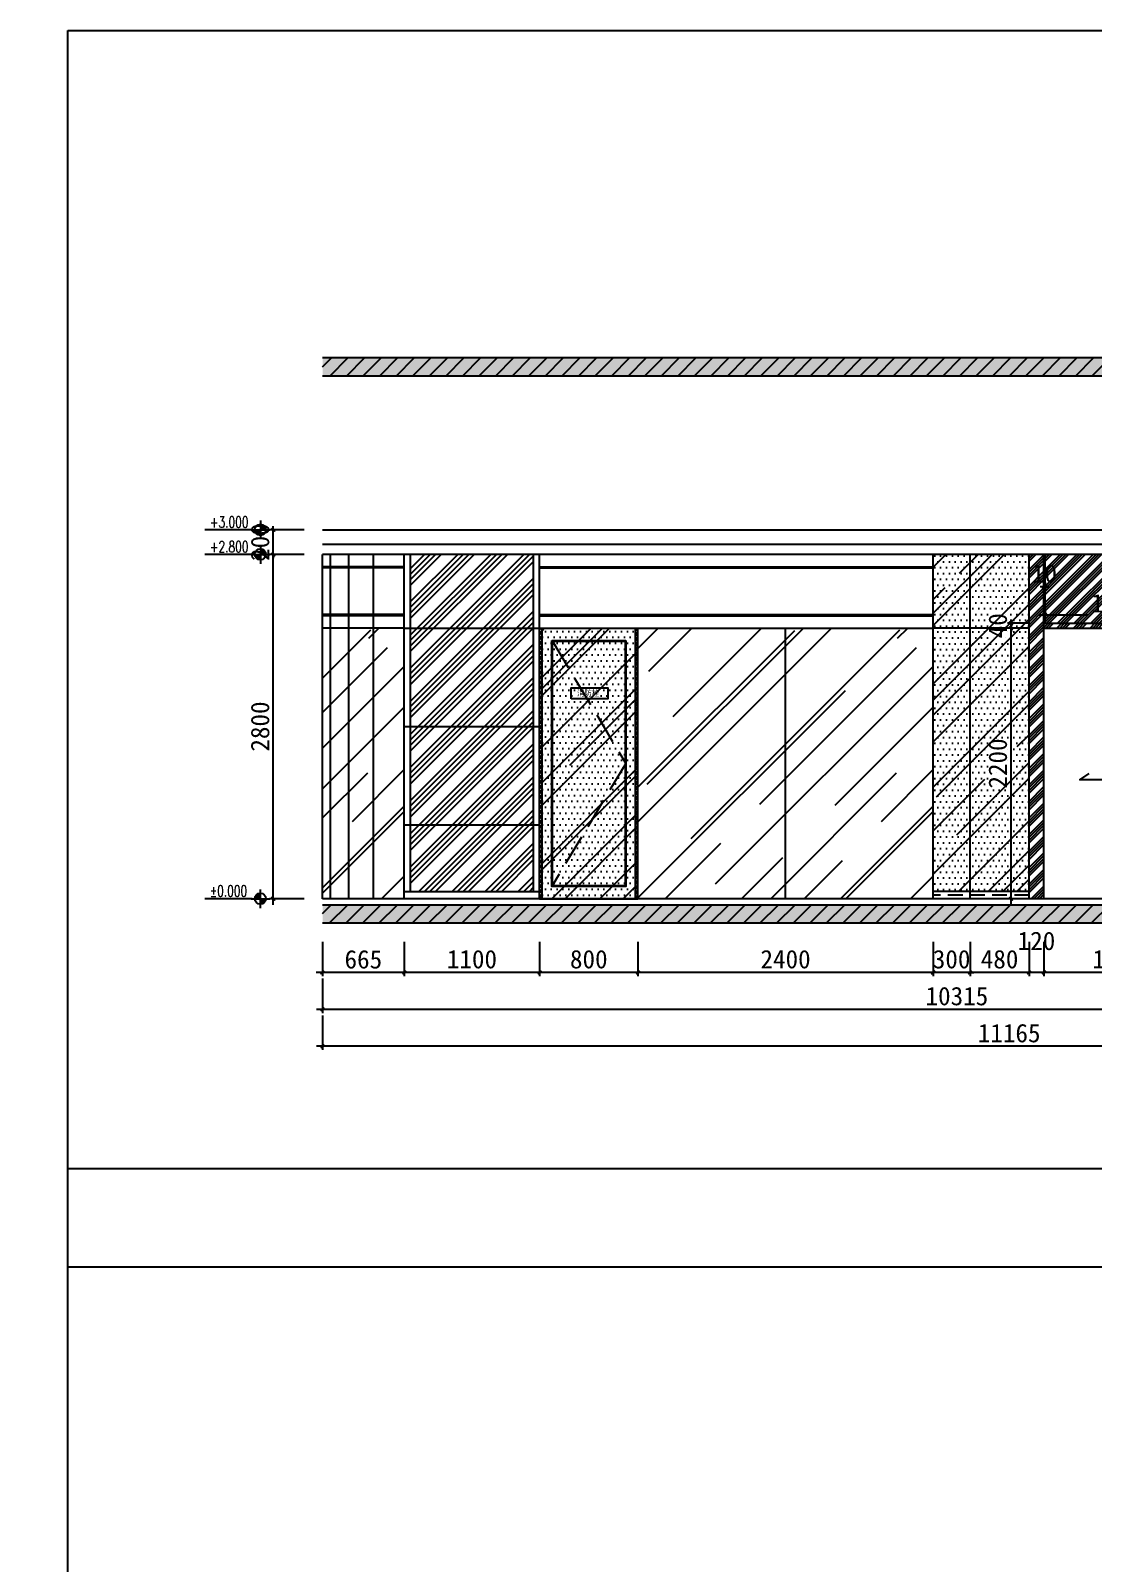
# Model space of a CAD drawing. Header units: millimetres. Extents: x 110215 to 630040, y -488650 to 141897.
# Drawn here: x 171004 to 179644, y 2886 to 15350 of the extents above; entities that cross this region are included whole.
import ezdxf
from ezdxf.enums import TextEntityAlignment as Align
from ezdxf.xclip import XClip

# ---------------------------------------------------------------- set-up
doc = ezdxf.new("R2010")
doc.units = ezdxf.units.MM
doc.header["$LTSCALE"] = 1000
doc.header["$XCLIPFRAME"] = 0
doc.linetypes.add('_DASH', pattern=[0.6, 0.4, -0.2])
doc.linetypes.add('DASH', pattern=[0.35, 0.25, -0.1])
doc.layers.get('Defpoints').update_dxf_attribs({"color": 2})
for name, color, linetype in [('0-118标注', 2, 'Continuous'), ('0-140a立面通高转折线', 2, 'Continuous'), ('0-140b立面看线', 3, 'Continuous'), ('0-140c立面材料填充', 250, 'Continuous'), ('0-140d立面材料分隔', 146, 'Continuous'), ('0-140立面图剖切线', 4, 'Continuous'), ('1', 4, 'Continuous'), ('7', 7, 'Continuous'), ('D-地面', 8, 'Continuous'), ('E立-ELEV1', 6, 'Continuous')]:
    doc.layers.add(name, color=color, linetype=linetype)
doc.styles.add('DIM_FONT', font='SIMPLEX', dxfattribs={"width": 0.7, "bigfont": 'GBCBIG'})
doc.styles.add('LOGO', font='arial.ttf', dxfattribs={"width": 0.9})
doc.styles.add('黑体', font='simhei.ttf')
doc.dimstyles.new('50', dxfattribs={"dimscale": 50, "dimtxt": 3, "dimasz": 0.6, "dimexe": 0.6, "dimexo": 0.6, "dimtad": 1, "dimdec": 0, "dimdsep": 46, "dimtxsty": '黑体', "dimblk1": 'ARCHTICK', "dimblk2": 'ARCHTICK', "dimsah": 1, "dimcen": 0, "dimdle": 1, "dimclrd": 251, "dimclre": 251, "dimclrt": 2, "dimadec": 0, "dimazin": 0, "dimtfac": 1, "dimtdec": 0, "dimtix": 1, "dimtmove": 2, "dimatfit": 3, "dimldrblk": 'DOT', "dimfxl": 0, "dimtolj": 1, "dimtzin": 0, "dimarcsym": 0})

# ---------------------------------------------------------------- blocks, each defined once
blk = doc.blocks.new('_ArchTick')
at = {"color": 0, "linetype": 'ByBlock', "const_width": 0.4}
blk.add_lwpolyline([(-0.5, -0.5), (0.5, 0.5)], dxfattribs=at)
blk = doc.blocks.new('*D1248')
at = {"color": 251, "lineweight": -2, "transparency": 16777216}
for p, q in [((156554, 6519), (156554, 6239)), ((232987, 6519), (232987, 6239)), ((156504, 6269), (233037, 6269))]:
    blk.add_line(p, q, dxfattribs=at)
at = {"layer": 'Defpoints', "color": 0, "transparency": 16777216}
for p in [(156554, 6569), (232987, 6569), (232987, 6269)]:
    blk.add_point(p, dxfattribs=at)
at = {"color": 251, "lineweight": -2, "transparency": 16777216, "xscale": 30, "yscale": 30, "zscale": 30, "rotation": 180}
blk.add_blockref('_ArchTick', (156554, 6269), dxfattribs=at)
at = {"color": 251, "lineweight": -2, "transparency": 16777216, "xscale": 30, "yscale": 30, "zscale": 30}
blk.add_blockref('_ArchTick', (232987, 6269), dxfattribs=at)
at = {"color": 2, "transparency": 16777216, "insert": (194771, 6375), "char_height": 150, "attachment_point": 5, "style": '黑体'}
blk.add_mtext('\\A1;76433', dxfattribs=at)
blk = doc.blocks.new('_DOT')
at = {"color": 0, "linetype": 'ByBlock'}
blk.add_line((-0.5, 0), (-1, 0), dxfattribs=at)
at = {"color": 0, "linetype": 'ByBlock', "const_width": 0.5}
blk.add_lwpolyline([(-0.25, 0, 1), (0.25, 0, 1)], format="xyb", close=True, dxfattribs=at)
blk = doc.blocks.new('*D717')
at = {"color": 251, "lineweight": -2, "transparency": 16777216}
for p, q in [((175142, 7941), (175142, 7661)), ((175942, 7941), (175942, 7661)), ((175992, 7691), (175092, 7691))]:
    blk.add_line(p, q, dxfattribs=at)
at = {"layer": 'Defpoints', "color": 0, "transparency": 16777216}
for p in [(175142, 8091), (175942, 8091), (175142, 7691)]:
    blk.add_point(p, dxfattribs=at)
at = {"color": 251, "lineweight": -2, "transparency": 16777216, "xscale": 30, "yscale": 30, "zscale": 30, "rotation": 180}
blk.add_blockref('_ArchTick', (175142, 7691), dxfattribs=at)
at = {"color": 251, "lineweight": -2, "transparency": 16777216, "xscale": 30, "yscale": 30, "zscale": 30}
blk.add_blockref('_ArchTick', (175942, 7691), dxfattribs=at)
at = {"color": 2, "transparency": 16777216, "insert": (175542, 7798), "char_height": 150, "attachment_point": 5, "style": '黑体'}
blk.add_mtext('\\A1;800', dxfattribs=at)
blk = doc.blocks.new('*D718')
at = {"color": 251, "lineweight": -2, "transparency": 16777216}
for p, q in [((174042, 7941), (174042, 7661)), ((175142, 7941), (175142, 7661)), ((175192, 7691), (173992, 7691))]:
    blk.add_line(p, q, dxfattribs=at)
at = {"layer": 'Defpoints', "color": 0, "transparency": 16777216}
for p in [(174042, 8091), (175142, 8091), (174042, 7691)]:
    blk.add_point(p, dxfattribs=at)
at = {"color": 251, "lineweight": -2, "transparency": 16777216, "xscale": 30, "yscale": 30, "zscale": 30, "rotation": 180}
blk.add_blockref('_ArchTick', (174042, 7691), dxfattribs=at)
at = {"color": 251, "lineweight": -2, "transparency": 16777216, "xscale": 30, "yscale": 30, "zscale": 30}
blk.add_blockref('_ArchTick', (175142, 7691), dxfattribs=at)
at = {"color": 2, "transparency": 16777216, "insert": (174592, 7798), "char_height": 150, "attachment_point": 5, "style": '黑体'}
blk.add_mtext('\\A1;1100', dxfattribs=at)
blk = doc.blocks.new('*D719')
at = {"color": 251, "lineweight": -2, "transparency": 16777216}
for p, q in [((173376, 7941), (173376, 7661)), ((174042, 7941), (174042, 7661)), ((174092, 7691), (173326, 7691))]:
    blk.add_line(p, q, dxfattribs=at)
at = {"layer": 'Defpoints', "color": 0, "transparency": 16777216}
for p in [(173376, 8091), (174042, 8091), (173376, 7691)]:
    blk.add_point(p, dxfattribs=at)
at = {"color": 251, "lineweight": -2, "transparency": 16777216, "xscale": 30, "yscale": 30, "zscale": 30, "rotation": 180}
blk.add_blockref('_ArchTick', (173376, 7691), dxfattribs=at)
at = {"color": 251, "lineweight": -2, "transparency": 16777216, "xscale": 30, "yscale": 30, "zscale": 30}
blk.add_blockref('_ArchTick', (174042, 7691), dxfattribs=at)
at = {"color": 2, "transparency": 16777216, "insert": (173709, 7797), "char_height": 150, "attachment_point": 5, "style": '黑体'}
blk.add_mtext('\\A1;665', dxfattribs=at)
blk = doc.blocks.new('*D714')
at = {"color": 251, "lineweight": -2, "transparency": 16777216}
for p, q in [((173377, 7641), (173377, 7361)), ((183692, 7641), (183692, 7361)), ((183742, 7391), (173327, 7391))]:
    blk.add_line(p, q, dxfattribs=at)
at = {"layer": 'Defpoints', "color": 0, "transparency": 16777216}
for p in [(173377, 7691), (183692, 7691), (173377, 7391)]:
    blk.add_point(p, dxfattribs=at)
at = {"color": 251, "lineweight": -2, "transparency": 16777216, "xscale": 30, "yscale": 30, "zscale": 30, "rotation": 180}
blk.add_blockref('_ArchTick', (173377, 7391), dxfattribs=at)
at = {"color": 251, "lineweight": -2, "transparency": 16777216, "xscale": 30, "yscale": 30, "zscale": 30}
blk.add_blockref('_ArchTick', (183692, 7391), dxfattribs=at)
at = {"color": 2, "transparency": 16777216, "insert": (178535, 7498), "char_height": 150, "attachment_point": 5, "style": '黑体'}
blk.add_mtext('\\A1;10315', dxfattribs=at)
blk = doc.blocks.new('*D715')
at = {"color": 251, "lineweight": -2, "transparency": 16777216}
for p, q in [((173377, 7341), (173377, 7061)), ((184542, 7341), (184542, 7061)), ((184592, 7091), (173327, 7091))]:
    blk.add_line(p, q, dxfattribs=at)
at = {"layer": 'Defpoints', "color": 0, "transparency": 16777216}
for p in [(173377, 7391), (184542, 7391), (173377, 7091)]:
    blk.add_point(p, dxfattribs=at)
at = {"color": 251, "lineweight": -2, "transparency": 16777216, "xscale": 30, "yscale": 30, "zscale": 30, "rotation": 180}
blk.add_blockref('_ArchTick', (173377, 7091), dxfattribs=at)
at = {"color": 251, "lineweight": -2, "transparency": 16777216, "xscale": 30, "yscale": 30, "zscale": 30}
blk.add_blockref('_ArchTick', (184542, 7091), dxfattribs=at)
at = {"color": 2, "transparency": 16777216, "insert": (178960, 7197), "char_height": 150, "attachment_point": 5, "style": '黑体'}
blk.add_mtext('\\A1;11165', dxfattribs=at)
blk = doc.blocks.new('*D711')
at = {"color": 251, "lineweight": -2, "transparency": 16777216}
for p, q in [((172977, 8241), (172977, 11141)), ((173227, 11091), (172947, 11091)), ((173227, 8291), (172947, 8291))]:
    blk.add_line(p, q, dxfattribs=at)
at = {"layer": 'Defpoints', "color": 0, "transparency": 16777216}
for p in [(172977, 11091), (173377, 11091), (173377, 8291)]:
    blk.add_point(p, dxfattribs=at)
at = {"color": 251, "lineweight": -2, "transparency": 16777216, "xscale": 30, "yscale": 30, "zscale": 30}
for p, rotation in [((172977, 11091), 90), ((172977, 8291), 270)]:
    blk.add_blockref('_ArchTick', p, dxfattribs=dict(at, rotation=rotation))
at = {"color": 2, "transparency": 16777216, "insert": (172870, 9691), "char_height": 150, "attachment_point": 5, "rotation": 90, "style": '黑体'}
blk.add_mtext('\\A1;2800', dxfattribs=at)
blk = doc.blocks.new('*D712')
at = {"color": 251, "lineweight": -2, "transparency": 16777216}
for p, q in [((173227, 11291), (172947, 11291)), ((172977, 11291), (172977, 11321)), ((172977, 11091), (172977, 11291)), ((173227, 11091), (172947, 11091)), ((172977, 11091), (172977, 11061))]:
    blk.add_line(p, q, dxfattribs=at)
at = {"layer": 'Defpoints', "color": 0, "transparency": 16777216}
for p in [(172977, 11291), (173377, 11291), (173377, 11091)]:
    blk.add_point(p, dxfattribs=at)
at = {"color": 251, "lineweight": -2, "transparency": 16777216, "xscale": 30, "yscale": 30, "zscale": 30}
for p, rotation in [((172977, 11291), 270), ((172977, 11091), 90)]:
    blk.add_blockref('_ArchTick', p, dxfattribs=dict(at, rotation=rotation))
at = {"color": 2, "transparency": 16777216, "insert": (172870, 11191), "char_height": 150, "attachment_point": 5, "rotation": 90, "style": '黑体'}
blk.add_mtext('\\A1;200', dxfattribs=at)
blk = doc.blocks.new('*U702')
at = {"extrusion": (0, 0, -1)}
for points in [[(0, 0), (1.5, 0, 0.414214), (0, 1.5)], [(0, 0), (-1.5, 0, 0.414214), (0, -1.5)]]:
    blk.add_hatch(color=256, dxfattribs=at).paths.add_polyline_path(points)
for p, q in [((-2.25, 0), (-15.09, 0)), ((-2.52, 0), (2.52, 0)), ((0, -2.52), (0, 2.52))]:
    blk.add_line(p, q)
blk.add_circle((0, 0), 1.5)
at = {"style": 'DIM_FONT', "width": 0.7, "flags": 8}
blk.add_attdef('%%P0.000', (-13.68, -0.59), '', height=3, dxfattribs=at)
blk = doc.blocks.new('*U703')
at = {"extrusion": (0, 0, -1)}
for points in [[(0, 0), (1.5, 0, -0.414214), (0, -1.5)], [(0, 0), (-1.5, 0, -0.414214), (0, 1.5)]]:
    blk.add_hatch(color=256, dxfattribs=at).paths.add_polyline_path(points)
for p, q in [((-2.25, 0), (-15.09, 0)), ((-2.52, 0), (2.52, 0)), ((0, 2.52), (0, -2.52))]:
    blk.add_line(p, q)
blk.add_circle((0, 0), 1.5)
at = {"style": 'DIM_FONT', "width": 0.7, "flags": 8}
blk.add_attdef('%%P0.000', (-13.68, 0.59), '', height=3, dxfattribs=at)
blk = doc.blocks.new('A$C5D592601')
at = {"color": 8}
for p, q in [((0, 0), (69, 119)), ((0, 0), (139, 0)), ((139, 0), (69, 119))]:
    blk.add_line(p, q, dxfattribs=at)
blk = doc.blocks.new('A$C281910DD')
at = {"color": 4}
for centre in [(30, 142), (30, 30)]:
    blk.add_circle(centre, 30.2, dxfattribs=at)
at = {"color": 8, "xscale": 0.3314608094856856, "yscale": 0.3314608094856856, "zscale": 0.3314608094856856}
blk.add_blockref('A$C5D592601', (8, 128), dxfattribs=at)
at = {"color": 8, "xscale": -0.3314608094856856, "yscale": 0.3314608094856856, "zscale": 0.3314608094856856, "rotation": 180}
blk.add_blockref('A$C5D592601', (8, 44), dxfattribs=at)
blk = doc.blocks.new('*D720')
at = {"color": 251, "lineweight": -2, "transparency": 16777216}
for p, q in [((311844, -27748), (311664, -27748)), ((311694, -29998), (311694, -27698)), ((311811, -29948), (311664, -29948))]:
    blk.add_line(p, q, dxfattribs=at)
at = {"layer": 'Defpoints', "color": 0, "transparency": 16777216}
for p in [(311694, -27748), (311971, -27748), (311841, -29948)]:
    blk.add_point(p, dxfattribs=at)
at = {"color": 251, "lineweight": -2, "transparency": 16777216, "xscale": 30, "yscale": 30, "zscale": 30}
for p, rotation in [((311694, -27748), 90), ((311694, -29948), 270)]:
    blk.add_blockref('_ArchTick', p, dxfattribs=dict(at, rotation=rotation))
at = {"color": 2, "transparency": 16777216, "insert": (311587, -28848), "char_height": 150, "attachment_point": 5, "rotation": 90, "style": '黑体'}
blk.add_mtext('\\A1;2200', dxfattribs=at)
blk = doc.blocks.new('*D1052')
at = {"color": 251, "lineweight": -2, "transparency": 16777216}
for p, q in [((311961, -27411), (311931, -27411)), ((311961, -27376), (311961, -27441)), ((311961, -27411), (311971, -27411)), ((311971, -27376), (311971, -27441)), ((311971, -27411), (312001, -27411))]:
    blk.add_line(p, q, dxfattribs=at)
at = {"layer": 'Defpoints', "color": 0, "transparency": 16777216}
for p in [(311961, -27346), (311971, -27346), (311971, -27411)]:
    blk.add_point(p, dxfattribs=at)
at = {"color": 251, "lineweight": -2, "transparency": 16777216, "xscale": 30, "yscale": 30, "zscale": 30}
blk.add_blockref('_ArchTick', (311961, -27411), dxfattribs=at)
at = {"color": 251, "lineweight": -2, "transparency": 16777216, "xscale": 30, "yscale": 30, "zscale": 30, "rotation": 180}
blk.add_blockref('_ArchTick', (311971, -27411), dxfattribs=at)
at = {"color": 2, "transparency": 16777216, "insert": (311966, -27304), "char_height": 150, "attachment_point": 5, "style": '黑体'}
blk.add_mtext('\\A1;10', dxfattribs=at)
blk = doc.blocks.new('*D721')
at = {"color": 251, "lineweight": -2, "transparency": 16777216}
for p, q in [((311921, -27639), (312318, -27639)), ((311971, -27604), (311971, -27669)), ((313201, -27639), (312783, -27639)), ((313151, -27598), (313151, -27669))]:
    blk.add_line(p, q, dxfattribs=at)
at = {"layer": 'Defpoints', "color": 0, "transparency": 16777216}
for p in [(311971, -27574), (313151, -27568), (313151, -27639)]:
    blk.add_point(p, dxfattribs=at)
at = {"color": 251, "lineweight": -2, "transparency": 16777216, "xscale": 30, "yscale": 30, "zscale": 30, "rotation": 180}
blk.add_blockref('_ArchTick', (311971, -27639), dxfattribs=at)
at = {"color": 251, "lineweight": -2, "transparency": 16777216, "xscale": 30, "yscale": 30, "zscale": 30}
blk.add_blockref('_ArchTick', (313151, -27639), dxfattribs=at)
at = {"color": 2, "transparency": 16777216, "insert": (312550, -27546), "char_height": 150, "attachment_point": 5, "style": '黑体'}
blk.add_mtext('\\A1;1180', dxfattribs=at)
blk = doc.blocks.new('*D1053')
at = {"color": 251, "lineweight": -2, "transparency": 16777216}
for p, q in [((313151, -27281), (313151, -27441)), ((313151, -27411), (313121, -27411)), ((313151, -27411), (313161, -27411)), ((313161, -27358), (313161, -27441)), ((313161, -27411), (313191, -27411))]:
    blk.add_line(p, q, dxfattribs=at)
at = {"layer": 'Defpoints', "color": 0, "transparency": 16777216}
for p in [(313151, -27251), (313161, -27328), (313161, -27411)]:
    blk.add_point(p, dxfattribs=at)
at = {"color": 251, "lineweight": -2, "transparency": 16777216, "xscale": 30, "yscale": 30, "zscale": 30}
blk.add_blockref('_ArchTick', (313151, -27411), dxfattribs=at)
at = {"color": 251, "lineweight": -2, "transparency": 16777216, "xscale": 30, "yscale": 30, "zscale": 30, "rotation": 180}
blk.add_blockref('_ArchTick', (313161, -27411), dxfattribs=at)
at = {"color": 2, "transparency": 16777216, "insert": (313156, -27304), "char_height": 150, "attachment_point": 5, "style": '黑体'}
blk.add_mtext('\\A1;10', dxfattribs=at)
blk = doc.blocks.new('*D1054')
at = {"color": 251, "lineweight": -2, "transparency": 16777216}
for p, q in [((313342, -28848), (313522, -28848)), ((313492, -28798), (313492, -29998)), ((313342, -29948), (313522, -29948))]:
    blk.add_line(p, q, dxfattribs=at)
at = {"layer": 'Defpoints', "color": 0, "transparency": 16777216}
for p in [(313249, -28848), (313220, -29948), (313492, -29948)]:
    blk.add_point(p, dxfattribs=at)
at = {"color": 251, "lineweight": -2, "transparency": 16777216, "xscale": 30, "yscale": 30, "zscale": 30}
for p, rotation in [((313492, -28848), 90), ((313492, -29948), 270)]:
    blk.add_blockref('_ArchTick', p, dxfattribs=dict(at, rotation=rotation))
at = {"color": 2, "transparency": 16777216, "insert": (313385, -29398), "char_height": 150, "attachment_point": 5, "rotation": 90, "style": '黑体'}
blk.add_mtext('\\A1;1100', dxfattribs=at)
blk = doc.blocks.new('*D1055')
at = {"color": 251, "lineweight": -2, "transparency": 16777216}
for p, q in [((311844, -27708), (311664, -27708)), ((311844, -27748), (311664, -27748)), ((311694, -27708), (311694, -27678)), ((311694, -27708), (311694, -27748)), ((311694, -27748), (311694, -27778))]:
    blk.add_line(p, q, dxfattribs=at)
at = {"layer": 'Defpoints', "color": 0, "transparency": 16777216}
for p in [(311694, -27748), (311961, -27708), (311971, -27748)]:
    blk.add_point(p, dxfattribs=at)
at = {"color": 251, "lineweight": -2, "transparency": 16777216, "xscale": 30, "yscale": 30, "zscale": 30}
for p, rotation in [((311694, -27708), 270), ((311694, -27748), 90)]:
    blk.add_blockref('_ArchTick', p, dxfattribs=dict(at, rotation=rotation))
at = {"color": 2, "transparency": 16777216, "insert": (311587, -27728), "char_height": 150, "attachment_point": 5, "rotation": 90, "style": '黑体'}
blk.add_mtext('\\A1;40', dxfattribs=at)
blk = doc.blocks.new('xdszasda')
h = blk.add_hatch()
h.set_pattern_fill('玻璃', color=8, scale=500, angle=45)
h.set_pattern_definition([(45, (556811.96, 121477.93), (424.264, 1131.37), [7500, -1000, 2500, -500]), (45, (557105.4, 122124.9), (-823.78, 116.673), [1500, -165, 3000, -375]), (45, (556688.2, 121955.23), (1601.597, 2075.358), [4000, -700, 2000, -500])])
h.paths.add_polyline_path([(566082, 125052), (566082, 127252), (565322, 127252), (565322, 125052)])
at = {"layer": 'D-地面'}
h = blk.add_hatch(dxfattribs=at)
h.set_pattern_fill('DOTS', color=8, scale=30, style=0)
h.set_pattern_definition([(0, (556831.96, 121477.93), (23.8125, 47.625), [0, -47.625])])
h.paths.add_polyline_path([(566082, 125052), (566082, 127252), (565322, 127252), (565322, 125052)])
at = {"layer": 'E立-ELEV1'}
h = blk.add_hatch(dxfattribs=at)
h.set_pattern_fill('ANSI32', color=8, scale=3, style=0)
h.set_pattern_definition([(45, (567685.035, 124075.157), (-20.20558, 20.20558), []), (45, (567698.505, 124075.157), (-20.20558, 20.20558), [])])
h.paths.add_polyline_path([(565302, 125052), (565322, 125052), (565322, 127252), (565302, 127252)])
h = blk.add_hatch(dxfattribs=at)
h.set_pattern_fill('ANSI32', color=8, scale=3, style=0)
h.set_pattern_definition([(45, (568675, 124075.157), (-20.20558, 20.20558), []), (45, (568688.47, 124075.157), (-20.20558, 20.20558), [])])
h.paths.add_polyline_path([(566082, 125052), (566102, 125052), (566102, 127252), (566082, 127252)])
at = {"color": 1}
for p, q in [((565302, 125052), (565302, 127252)), ((565302, 125052), (565302, 127252)), ((565302, 127252), (566102, 127252)), ((565322, 125052), (565322, 127252)), ((566082, 125052), (566082, 127252)), ((566102, 125052), (566102, 127252)), ((565302, 125052), (566102, 125052))]:
    blk.add_line(p, q, dxfattribs=at)
at = {"color": 8, "linetype": 'DASH'}
blk.add_lwpolyline([(565407, 127147), (566002, 126152), (565402, 125152)], dxfattribs=at)
at = {"layer": '7', "color": 3}
blk.add_lwpolyline([(565558, 126677), (565558, 126767), (565856, 126767), (565856, 126677)], close=True, dxfattribs=at)
at = {"layer": 'E立-ELEV1', "color": 8}
blk.add_line((565402, 127152), (566002, 127152), dxfattribs=at)
at = {"layer": 'E立-ELEV1', "color": 4}
blk.add_lwpolyline([(566002, 127152), (566002, 125152), (565402, 125152), (565402, 127152)], dxfattribs=at)
at = {"layer": 'E立-ELEV1', "color": 3}
blk.add_lwpolyline([(565997, 127147), (565997, 125157), (565407, 125157), (565407, 127147), (565997, 127147)], close=True, dxfattribs=at)
at = {"layer": '1', "color": 3, "style": 'LOGO', "width": 0.9}
blk.add_text('消防栓', height=48, dxfattribs=at).set_placement((565788, 126700, 274), align=Align.RIGHT)
blk = doc.blocks.new('*D723')
at = {"color": 251, "lineweight": -2, "transparency": 16777216}
for p, q in [((175942, 7941), (175942, 7661)), ((178342, 7941), (178342, 7661)), ((178392, 7691), (175892, 7691))]:
    blk.add_line(p, q, dxfattribs=at)
at = {"layer": 'Defpoints', "color": 0, "transparency": 16777216}
for p in [(175942, 8091), (178342, 8091), (175942, 7691)]:
    blk.add_point(p, dxfattribs=at)
at = {"color": 251, "lineweight": -2, "transparency": 16777216, "xscale": 30, "yscale": 30, "zscale": 30, "rotation": 180}
blk.add_blockref('_ArchTick', (175942, 7691), dxfattribs=at)
at = {"color": 251, "lineweight": -2, "transparency": 16777216, "xscale": 30, "yscale": 30, "zscale": 30}
blk.add_blockref('_ArchTick', (178342, 7691), dxfattribs=at)
at = {"color": 2, "transparency": 16777216, "insert": (177142, 7798), "char_height": 150, "attachment_point": 5, "style": '黑体'}
blk.add_mtext('\\A1;2400', dxfattribs=at)
blk = doc.blocks.new('*D724')
at = {"color": 251, "lineweight": -2, "transparency": 16777216}
for p, q in [((178342, 7941), (178342, 7661)), ((178642, 7941), (178642, 7661)), ((178342, 7691), (178312, 7691)), ((178642, 7691), (178342, 7691)), ((178642, 7691), (178672, 7691))]:
    blk.add_line(p, q, dxfattribs=at)
at = {"layer": 'Defpoints', "color": 0, "transparency": 16777216}
for p in [(178342, 8091), (178642, 8091), (178342, 7691)]:
    blk.add_point(p, dxfattribs=at)
at = {"color": 251, "lineweight": -2, "transparency": 16777216, "xscale": 30, "yscale": 30, "zscale": 30}
blk.add_blockref('_ArchTick', (178342, 7691), dxfattribs=at)
at = {"color": 251, "lineweight": -2, "transparency": 16777216, "xscale": 30, "yscale": 30, "zscale": 30, "rotation": 180}
blk.add_blockref('_ArchTick', (178642, 7691), dxfattribs=at)
at = {"color": 2, "transparency": 16777216, "insert": (178492, 7798), "char_height": 150, "attachment_point": 5, "style": '黑体'}
blk.add_mtext('\\A1;300', dxfattribs=at)
blk = doc.blocks.new('*D725')
at = {"color": 251, "lineweight": -2, "transparency": 16777216}
for p, q in [((178642, 7941), (178642, 7661)), ((179122, 7941), (179122, 7661)), ((179172, 7691), (178592, 7691))]:
    blk.add_line(p, q, dxfattribs=at)
at = {"layer": 'Defpoints', "color": 0, "transparency": 16777216}
for p in [(178642, 8091), (179122, 8091), (178642, 7691)]:
    blk.add_point(p, dxfattribs=at)
at = {"color": 251, "lineweight": -2, "transparency": 16777216, "xscale": 30, "yscale": 30, "zscale": 30, "rotation": 180}
blk.add_blockref('_ArchTick', (178642, 7691), dxfattribs=at)
at = {"color": 251, "lineweight": -2, "transparency": 16777216, "xscale": 30, "yscale": 30, "zscale": 30}
blk.add_blockref('_ArchTick', (179122, 7691), dxfattribs=at)
at = {"color": 2, "transparency": 16777216, "insert": (178882, 7798), "char_height": 150, "attachment_point": 5, "style": '黑体'}
blk.add_mtext('\\A1;480', dxfattribs=at)
blk = doc.blocks.new('*D726')
at = {"color": 251, "lineweight": -2, "transparency": 16777216}
for p, q in [((179122, 7941), (179122, 7661)), ((179242, 7941), (179242, 7661)), ((179292, 7691), (179072, 7691))]:
    blk.add_line(p, q, dxfattribs=at)
at = {"layer": 'Defpoints', "color": 0, "transparency": 16777216}
for p in [(179122, 8091), (179242, 8091), (179122, 7691)]:
    blk.add_point(p, dxfattribs=at)
at = {"color": 251, "lineweight": -2, "transparency": 16777216, "xscale": 30, "yscale": 30, "zscale": 30, "rotation": 180}
blk.add_blockref('_ArchTick', (179122, 7691), dxfattribs=at)
at = {"color": 251, "lineweight": -2, "transparency": 16777216, "xscale": 30, "yscale": 30, "zscale": 30}
blk.add_blockref('_ArchTick', (179242, 7691), dxfattribs=at)
at = {"color": 2, "transparency": 16777216, "insert": (179182, 7947), "char_height": 150, "attachment_point": 5, "style": '黑体'}
blk.add_mtext('\\A1;120', dxfattribs=at)
blk = doc.blocks.new('*D727')
at = {"color": 251, "lineweight": -2, "transparency": 16777216}
for p, q in [((179242, 7941), (179242, 7661)), ((180442, 7941), (180442, 7661)), ((180492, 7691), (179192, 7691))]:
    blk.add_line(p, q, dxfattribs=at)
at = {"layer": 'Defpoints', "color": 0, "transparency": 16777216}
for p in [(179242, 8091), (180442, 8091), (179242, 7691)]:
    blk.add_point(p, dxfattribs=at)
at = {"color": 251, "lineweight": -2, "transparency": 16777216, "xscale": 30, "yscale": 30, "zscale": 30, "rotation": 180}
blk.add_blockref('_ArchTick', (179242, 7691), dxfattribs=at)
at = {"color": 251, "lineweight": -2, "transparency": 16777216, "xscale": 30, "yscale": 30, "zscale": 30}
blk.add_blockref('_ArchTick', (180442, 7691), dxfattribs=at)
at = {"color": 2, "transparency": 16777216, "insert": (179842, 7798), "char_height": 150, "attachment_point": 5, "style": '黑体'}
blk.add_mtext('\\A1;1200', dxfattribs=at)
blk = doc.blocks.new('sdfcsfsdfs')
h = blk.add_hatch()
h.set_pattern_fill('ANSI31', color=250, scale=30)
h.paths.add_polyline_path([(156354.2, 11868.7), (156354.2, 11718.7), (156554.2, 11718.7), (157551.1, 11718.7), (157551.1, 11018.7), (158013.6, 11018.7), (158013.6, 11145.5), (158013.6, 11718.7), (167984.6, 11718.7), (167984.6, 11018.7), (168441.9, 11018.7), (168441.9, 11718.7), (172853.9, 11718.7), (172853.9, 11018.7), (173453.9, 11018.7), (173453.9, 11718.7), (177303.9, 11718.7), (177303.9, 11018.7), (177903.9, 11018.7), (177903.9, 11718.7), (180555.6, 11718.7), (180555.6, 11018.7), (181155.6, 11018.7), (181155.6, 11718.7), (182255.3, 11718.7), (182255.3, 11018.7), (182755.3, 11018.7), (182755.3, 11718.7), (184345.9, 11718.7), (184345.9, 11018.7), (184845.9, 11018.7), (184845.9, 11718.7), (187805.6, 11718.7), (187805.6, 11018.7), (188305.6, 11018.7), (188305.6, 11718.7), (191989.2, 11718.7), (191989.2, 11018.7), (192624.6, 11018.7), (192624.6, 11718.7), (195356.1, 11718.7), (195356.1, 11018.7), (195969.8, 11018.7), (195969.8, 11718.7), (199435.1, 11718.7), (199435.1, 11018.7), (200035.1, 11018.7), (200035.1, 11718.7), (203883.4, 11718.7), (203883.4, 11018.7), (204483.4, 11018.7), (204483.4, 11718.7), (207985.2, 11718.7), (207985.2, 11018.7), (208585.2, 11018.7), (208585.2, 11718.7), (210541.5, 11718.7), (210541.5, 11018.7), (211138.6, 11018.7), (211138.6, 11718.7), (213935.2, 11718.7), (213935.2, 11018.7), (214535.2, 11018.7), (214535.2, 11718.7), (217337.1, 11718.7), (217337.1, 11018.7), (217835.1, 11018.7), (217835.1, 11718.7), (220184.8, 11718.7), (220184.8, 11018.7), (220784.8, 11018.7), (220784.8, 11718.7), (224165.6, 11718.7), (224165.6, 11018.7), (224765.5, 11018.7), (224765.5, 11718.7), (226905.6, 11718.7), (226905.6, 11018.7), (227405.6, 11018.7), (227405.6, 11718.7), (229705.6, 11718.7), (229705.6, 11018.7), (230205.6, 11018.7), (230205.6, 11718.7), (231983.4, 11718.7), (231983.4, 11018.7), (232583.4, 11018.7), (232583.4, 11718.7), (232987.1, 11718.7), (232987.1, 11868.7)])
h.paths.add_polyline_path([(232987.1, 7418.7), (156354.2, 7418.7), (156354.2, 7268.7), (232987.1, 7268.7)])
at = {"layer": '0-140c立面材料填充'}
h = blk.add_hatch(dxfattribs=at)
h.set_pattern_fill('AR-CONC', color=256)
h.paths.add_polyline_path([(232987.1, 7418.7), (156354.2, 7418.7), (156354.2, 7268.7), (232987.1, 7268.7)])
h.paths.add_polyline_path([(156354.2, 11868.7), (156354.2, 11718.7), (156554.2, 11718.7), (157551.1, 11718.7), (157551.1, 11018.7), (158013.6, 11018.7), (158013.6, 11145.5), (158013.6, 11718.7), (167984.6, 11718.7), (167984.6, 11018.7), (168441.9, 11018.7), (168441.9, 11718.7), (172853.9, 11718.7), (172853.9, 11018.7), (173453.9, 11018.7), (173453.9, 11718.7), (177303.9, 11718.7), (177303.9, 11018.7), (177903.9, 11018.7), (177903.9, 11718.7), (180555.6, 11718.7), (180555.6, 11018.7), (181155.6, 11018.7), (181155.6, 11718.7), (182255.3, 11718.7), (182255.3, 11018.7), (182755.3, 11018.7), (182755.3, 11718.7), (184345.9, 11718.7), (184345.9, 11018.7), (184845.9, 11018.7), (184845.9, 11718.7), (187805.6, 11718.7), (187805.6, 11018.7), (188305.6, 11018.7), (188305.6, 11718.7), (191989.2, 11718.7), (191989.2, 11018.7), (192624.6, 11018.7), (192624.6, 11718.7), (195356.1, 11718.7), (195356.1, 11018.7), (195969.8, 11018.7), (195969.8, 11718.7), (199435.1, 11718.7), (199435.1, 11018.7), (200035.1, 11018.7), (200035.1, 11718.7), (203883.4, 11718.7), (203883.4, 11018.7), (204483.4, 11018.7), (204483.4, 11718.7), (207985.2, 11718.7), (207985.2, 11018.7), (208585.2, 11018.7), (208585.2, 11718.7), (210541.5, 11718.7), (210541.5, 11018.7), (211138.6, 11018.7), (211138.6, 11718.7), (213935.2, 11718.7), (213935.2, 11018.7), (214535.2, 11018.7), (214535.2, 11718.7), (217337.1, 11718.7), (217337.1, 11018.7), (217835.1, 11018.7), (217835.1, 11718.7), (220184.8, 11718.7), (220184.8, 11018.7), (220784.8, 11018.7), (220784.8, 11718.7), (224165.6, 11718.7), (224165.6, 11018.7), (224765.5, 11018.7), (224765.5, 11718.7), (226905.6, 11718.7), (226905.6, 11018.7), (227405.6, 11018.7), (227405.6, 11718.7), (229705.6, 11718.7), (229705.6, 11018.7), (230205.6, 11018.7), (230205.6, 11718.7), (231983.4, 11718.7), (231983.4, 11018.7), (232583.4, 11018.7), (232583.4, 11718.7), (232987.1, 11718.7), (232987.1, 11868.7)])
for points in [[(214535.2, 11718.7), (217337.1, 11718.7), (217337.1, 11018.7), (217835.1, 11018.7), (217835.1, 11718.7), (220184.8, 11718.7), (220184.8, 11018.7), (220784.8, 11018.7), (220784.8, 11718.7), (224165.6, 11718.7), (224165.6, 11018.7), (224765.5, 11018.7)], [(227405.6, 11718.7), (229705.6, 11718.7), (229705.6, 11018.7), (230205.6, 11018.7), (230205.6, 11718.7), (231983.4, 11718.7), (231983.4, 11018.7), (232583.4, 11018.7), (232583.4, 11718.7), (232987.1, 11718.7), (232987.1, 11868.7), (156354.2, 11868.7)]]:
    blk.add_lwpolyline(points)
blk.add_lwpolyline([(232987.1, 7418.7), (156354.2, 7418.7), (156354.2, 7268.7), (232987.1, 7268.7)], close=True)
at = {"layer": '0-140b立面看线'}
for p, q in [((157354.2, 10348.7), (232987.1, 10348.7)), ((157354.2, 10268.7), (232987.1, 10268.7))]:
    blk.add_line(p, q, dxfattribs=at)
at = {"layer": '0-140d立面材料分隔'}
for p, q in [((229187.1, 10168.7), (175777.1, 10168.7)), ((229187.1, 10158.7), (175777.1, 10158.7)), ((229187.1, 9778.7), (175777.1, 9778.7)), ((229187.1, 9768.7), (175777.1, 9768.7)), ((229187.1, 9668.7), (175777.1, 9668.7))]:
    blk.add_line(p, q, dxfattribs=at)
at = {"layer": '0-140立面图剖切线'}
blk.add_line((156554.2, 7468.7), (232987.1, 7468.7), dxfattribs=at)
blk.add_lwpolyline([(232987.1, 10468.7), (157354.2, 10468.7), (157254.2, 10468.7), (157254.2, 10298.7), (157314.2, 10298.7), (157314.2, 10348.7), (157354.2, 10348.7), (157354.2, 10268.7), (157234.2, 10268.7), (157234.2, 10278.7), (157224.2, 10278.7), (157224.2, 10268.7), (156554.2, 10268.7)], dxfattribs=at)
dim = blk.add_linear_dim(base=(232987.1, 6268.7), p1=(156554.2, 6568.7), p2=(232987.1, 6568.7), dimstyle='50', override={"dimfxl": 5, "dimarcsym": 1})
dim.commit()
dim.dimension.update_dxf_attribs({"geometry": '*D1248', "text_midpoint": (194770.7, 6374.9)})
blk = doc.blocks.new('scfsdfs')
h = blk.add_hatch()
h.set_pattern_fill('ANSI34', color=8, scale=5, style=0)
h.set_pattern_definition([(45, (315072.82, -29947.7), (-67.352, 67.352), []), (45, (315095.27, -29947.7), (-67.352, 67.352), []), (45, (315117.72, -29947.7), (-67.352, 67.352), []), (45, (315140.17, -29947.7), (-67.352, 67.352), [])])
h.paths.add_polyline_path([(311960.9, -27147.7), (311840.9, -27147.7), (311840.9, -29947.7), (311960.9, -29947.7)])
h = blk.add_hatch()
h.set_pattern_fill('ANSI34', color=8, scale=5, style=0)
h.set_pattern_definition([(45, (315202.82, -29947.7), (-67.352, 67.352), []), (45, (315225.27, -29947.7), (-67.352, 67.352), []), (45, (315247.72, -29947.7), (-67.352, 67.352), []), (45, (315270.17, -29947.7), (-67.352, 67.352), [])])
h.paths.add_polyline_path([(313150.9, -27147.7), (311970.9, -27147.7), (311970.9, -27707.7), (313150.9, -27707.7)])
h = blk.add_hatch()
h.set_pattern_fill('ANSI34', color=8, scale=5, style=0)
h.set_pattern_definition([(45, (316392.82, -29947.7), (-67.352, 67.352), []), (45, (316415.27, -29947.7), (-67.352, 67.352), []), (45, (316437.72, -29947.7), (-67.352, 67.352), []), (45, (316460.17, -29947.7), (-67.352, 67.352), [])])
h.paths.add_polyline_path([(313280.9, -28197.7), (313160.9, -28197.7), (313160.9, -29947.7), (313280.9, -29947.7)])
h.paths.add_polyline_path([(313280.9, -27147.7), (313160.9, -27147.7), (313160.9, -27747.7), (313280.9, -27747.7)])
h = blk.add_hatch()
h.set_pattern_fill('ANSI34', color=8, scale=5, style=0)
h.set_pattern_definition([(45, (315282.21, -27747.7), (-67.352, 67.352), []), (45, (315304.66, -27747.7), (-67.352, 67.352), []), (45, (315327.11, -27747.7), (-67.352, 67.352), []), (45, (315349.56, -27747.7), (-67.352, 67.352), [])])
h.paths.add_polyline_path([(313150.3, -27707.7), (311950.3, -27707.7), (311950.3, -27747.7), (313150.3, -27747.7)])
at = {"color": 4}
for p, q in [((311840.9, -29947.7), (311840.9, -27147.7)), ((313280.9, -27747.7), (313280.9, -27147.7)), ((313280.9, -29947.7), (313280.9, -28197.7))]:
    blk.add_line(p, q, dxfattribs=at)
at = {"color": 3}
for p, q in [((311960.9, -29947.7), (311960.9, -27147.7)), ((313160.9, -27747.7), (313160.9, -27147.7)), ((311960.9, -27707.7), (313160.9, -27707.7)), ((311960.9, -27747.7), (313160.9, -27747.7)), ((312550.3, -27747.7), (312560.9, -29947.7)), ((313160.9, -29947.7), (313160.9, -28197.7))]:
    blk.add_line(p, q, dxfattribs=at)
at = {"color": 9}
for p, q in [((311970.9, -27707.7), (311970.9, -27147.7)), ((313150.9, -27707.7), (313150.9, -27147.7))]:
    blk.add_line(p, q, dxfattribs=at)
at = {"color": 8}
for points in [[(313160.9, -27747.7), (313280.9, -27747.7), (313280.9, -28197.7), (313160.9, -28197.7)], [(313170.9, -27777.7), (313270.9, -27777.7), (313270.9, -28167.7), (313170.9, -28167.7)]]:
    blk.add_lwpolyline(points, close=True, dxfattribs=at)
at = {"color": 2}
for points in [[(312467.1, -28980.1), (312254.1, -28980.1), (312330.1, -28929.6)], [(312654.7, -28980.1), (312867.7, -28980.1), (312791.7, -28929.6)]]:
    blk.add_lwpolyline(points, dxfattribs=at)
at = {"color": 8}
blk.add_blockref('A$C281910DD', (313188.7, -28933.9), dxfattribs=at)
blk.add_text('2', height=100, dxfattribs=at).set_placement((313191.8, -28022.4))
for base, p1, p2, angle, picture, middle in [((311970.9, -27411), (311960.9, -27346.4), (311970.9, -27346.4), 0, '*D1052', (311965.9, -27303.9)), ((313160.9, -27411), (313150.9, -27251.3), (313160.9, -27327.8), 0, '*D1053', (313155.9, -27303.9)), ((311694, -27747.7), (311960.9, -27707.7), (311970.9, -27747.7), 270, '*D1055', (311586.9, -27727.7)), ((311694, -27747.7), (311840.9, -29947.7), (311970.9, -27747.7), 90, '*D720', (311586.9, -28847.7)), ((313491.7, -29947.7), (313249.2, -28847.7), (313219.5, -29947.7), 90, '*D1054', (313384.6, -29397.7))]:
    dim = blk.add_linear_dim(base=base, p1=p1, p2=p2, angle=angle, dimstyle='50')
    dim.commit()
    dim.dimension.update_dxf_attribs({"geometry": picture, "text_midpoint": middle})
dim = blk.add_linear_dim(base=(313150.9, -27638.8), p1=(311970.9, -27574.2), p2=(313150.9, -27568.1), angle=0, dimstyle='50')
dim.commit()
dim.dimension.update_dxf_attribs({"geometry": '*D721', "text_midpoint": (312550.3, -27546.3), "dimtype": 128})

msp = doc.modelspace()

# ---------------------------------------------------------------- hatches: boundary and pattern name
h = msp.add_hatch()
h.set_pattern_fill('ANSI31', color=250, scale=30)
h.set_pattern_definition([(45, (-141231.02, 822.17), (-67.35192, 67.35192), [])])
h.paths.add_polyline_path([(173377.5, 12690.8), (173377.5, 12540.8), (183082.7, 12540.8), (183082.7, 11840.8), (183545.3, 11840.8), (183545.3, 12540.8), (184742.2, 12540.8), (184742.2, 12690.8)])
h.paths.add_polyline_path([(173377.5, 8240.8), (173377.5, 8090.8), (184742.2, 8090.8), (184742.2, 8240.8)])
h = msp.add_hatch()
h.set_pattern_fill('ANSI34', color=250, scale=10)
h.set_pattern_definition([(45, (-168688.75, -116817.3), (-134.70384, 134.70384), []), (45, (-168643.85, -116817.3), (-134.70384, 134.70384), []), (45, (-168598.95, -116817.3), (-134.70384, 134.70384), []), (45, (-168554.05, -116817.3), (-134.70384, 134.70384), [])])
h.paths.add_polyline_path([(174092, 11090.8), (175092.1, 11090.8), (175092.1, 8350.8), (174092, 8350.8)])
h = msp.add_hatch()
h.set_pattern_fill('玻璃', color=8, scale=500, angle=45)
h.set_pattern_definition([(45, (175168.14, 5316.6), (424.264, 1131.37), [7500, -1000, 2500, -500]), (45, (175461.6, 5963.6), (-823.78, 116.67), [1500, -165, 3000, -375]), (45, (175044.4, 5793.88), (1601.597, 2075.358), [4000, -700, 2000, -500])])
h.paths.add_polyline_path([(178342.2, 11090.8), (178342.2, 8350.8), (179122.3, 8350.8), (179122.3, 11090.8)])
at = {"layer": '0-140c立面材料填充'}
h = msp.add_hatch(dxfattribs=at)
h.set_pattern_fill('AR-CONC', color=256)
h.set_pattern_definition([(50, (-141231.02, 822.17), (182.18467, -15.939086), [19.05, -209.55]), (355, (-141231.02, 822.17), (-35.24342, 191.05685), [15.24, -167.64058]), (100.451445, (-141215.84, 820.84), (146.94125, 175.11775), [16.19001, -178.09024]), (46.1842, (-141231.02, 872.97), (271.07904, -42.04233), [28.575, -314.325]), (96.63556, (-141208.43, 869.47), (237.40413, 247.42612), [24.28502, -267.1356]), (351.18415, (-141231.02, 872.97), (237.40413, 247.42612), [22.85997, -251.45973]), (21, (-141205.62, 860.27), (151.61439, -102.2652), [19.05, -209.55]), (326, (-141205.62, 860.27), (61.80203, 184.18797), [15.24, -167.64]), (71.451445, (-141192.98, 851.75), (213.41642, 81.92277), [16.19001, -178.08994]), (37.5, (-141231.02, 822.17), (3.088603, 84.555039), [0, -165.608, 0, -170.18, 0, -168.275]), (7.5, (-141231.02, 822.17), (66.819663, 100.180575), [0, -97.028, 0, -161.798, 0, -64.135]), (327.5, (-141287.66, 822.17), (135.590595, -5.728744), [0, -63.5, 0, -198.12, 0, -262.89]), (317.5, (-141313.06, 822.17), (148.12918, 25.42649), [0, -82.55, 0, -131.572, 0, -186.69])])
h.paths.add_polyline_path([(173377.5, 12690.8), (173377.5, 12540.8), (183082.7, 12540.8), (183082.7, 11840.8), (183545.3, 11840.8), (183545.3, 12540.8), (184742.2, 12540.8), (184742.2, 12690.8)])
h.paths.add_polyline_path([(173377.5, 8240.8), (173377.5, 8090.8), (184742.2, 8090.8), (184742.2, 8240.8)])
h = msp.add_hatch(dxfattribs=at)
h.set_pattern_fill('AR-RROOF', color=256, scale=600, angle=45)
h.set_pattern_definition([(45, (181049.3, 94921.34), (509.117, 1357.645), [9000, -1200, 3000, -600]), (45, (181401.44, 95697.74), (-988.535, 140.007), [1800, -198, 3600, -450]), (45, (180900.8, 95494.1), (1921.9162, 2490.43), [4800, -840, 2400, -600])])
h.paths.add_polyline_path([(173377.5, 10490.8), (173377.5, 8290.8), (174042, 8290.8), (174042, 10490.8)])
h = msp.add_hatch(dxfattribs=at)
h.set_pattern_fill('AR-RROOF', color=256, scale=600, angle=45)
h.set_pattern_definition([(45, (185349.53, 94921.34), (509.117, 1357.645), [9000, -1200, 3000, -600]), (45, (185701.7, 95697.74), (-988.535, 140.007), [1800, -198, 3600, -450]), (45, (185201.04, 95494.1), (1921.9162, 2490.43), [4800, -840, 2400, -600])])
h.paths.add_polyline_path([(175942.1, 10490.8), (175942.1, 8290.8), (178342.2, 8290.8), (178342.2, 10490.8)])
at = {"layer": 'D-地面'}
h = msp.add_hatch(dxfattribs=at)
h.set_pattern_fill('DOTS', color=8, scale=30, style=0)
h.set_pattern_definition([(0, (175188.14, 5316.585), (23.8125, 47.625), [0, -47.625])])
h.paths.add_polyline_path([(178342.2, 11090.8), (178342.2, 8350.8), (179122.3, 8350.8), (179122.3, 11090.8)])

# ---------------------------------------------------------------- linework, layer by layer
at = {"color": 251}
for p, q in [((173442, 8290.8), (173442, 11090.8)), ((173592, 8290.8), (173592, 11090.8)), ((173792, 8290.8), (173792, 11090.8)), ((177142.1, 8290.8), (177142.1, 10490.8))]:
    msp.add_line(p, q, dxfattribs=at)
at = {"color": 8}
msp.add_line((179122.3, 10490.8), (178342.2, 10490.8), dxfattribs=at)
for p, q in [((196851.5, 6094.5), (171306.1, 6094.5)), ((196851.5, 5294.5), (171306.1, 5294.5))]:
    msp.add_line(p, q)
msp.add_lwpolyline([(171306.1, 15350.1), (196851.5, 15350.1), (196851.5, -4761.1), (171306.1, -4761.1)], close=True)
for points in [[(184742.2, 12690.8), (184742.2, 12690.8), (184742.2, 12540.8), (184542.2, 12540.8), (183545.3, 12540.8), (183545.3, 11840.8), (183082.7, 11840.8), (183082.7, 11967.7), (183082.7, 12540.8), (173377.5, 12540.8)], [(173377.5, 12690.8), (184742.2, 12690.8)], [(173377.5, 8240.8), (184742.2, 8240.8), (184742.2, 8090.8), (173377.5, 8090.8)]]:
    msp.add_lwpolyline(points)
at = {"layer": '0-140a立面通高转折线'}
for p, q in [((173377.5, 8290.8), (173377.5, 11090.8)), ((178342.2, 8290.8), (178342.2, 11090.8)), ((178642.2, 8290.8), (178642.2, 11090.8))]:
    msp.add_line(p, q, dxfattribs=at)
at = {"layer": '0-140b立面看线'}
for p, q in [((183742.2, 11170.8), (173377.5, 11170.8)), ((183742.2, 11090.8), (173377.5, 11090.8))]:
    msp.add_line(p, q, dxfattribs=at)
at = {"layer": '0-140c立面材料填充', "color": 251}
for p, q in [((174042, 10490.8), (175142.1, 10490.8)), ((174042, 9690.8), (175142.1, 9690.8)), ((174042, 8890.8), (175142.1, 8890.8))]:
    msp.add_line(p, q, dxfattribs=at)
at = {"layer": '0-140d立面材料分隔'}
for p, q in [((174042, 10990.8), (173377.5, 10990.8)), ((174042, 10980.8), (173377.5, 10980.8)), ((174042, 8290.8), (174042, 11090.8)), ((175142.1, 8290.8), (175142.1, 11090.8)), ((175142.1, 10990.8), (178342.2, 10990.8)), ((175142.1, 10980.8), (178342.2, 10980.8)), ((174042, 10600.8), (173377.5, 10600.8)), ((175142.1, 10600.8), (178342.2, 10600.8)), ((174042, 10590.8), (173377.5, 10590.8)), ((174042, 10490.8), (173377.5, 10490.8)), ((175142.1, 10590.8), (178342.2, 10590.8)), ((175142.1, 10490.8), (178342.2, 10490.8)), ((175942.1, 8290.8), (175942.1, 10490.8)), ((174042, 8350.8), (175142.1, 8350.8)), ((179122.3, 8350.8), (178342.2, 8350.8))]:
    msp.add_line(p, q, dxfattribs=at)
at = {"layer": '0-140d立面材料分隔', "color": 8}
for p, q in [((174092, 8350.8), (174092, 11090.8)), ((175092.1, 8350.8), (175092.1, 11090.8))]:
    msp.add_line(p, q, dxfattribs=at)
at = {"layer": '0-140d立面材料分隔', "color": 1, "linetype": '_DASH', "ltscale": 0.3}
msp.add_line((179122.3, 8320.8), (178342.2, 8320.8), dxfattribs=at)
at = {"layer": '0-140立面图剖切线'}
msp.add_line((184542.2, 8290.8), (173377.5, 8290.8), dxfattribs=at)
msp.add_lwpolyline([(173377.5, 11290.8), (183742.2, 11290.8), (183842.2, 11290.8), (183842.2, 11120.8), (183782.2, 11120.8), (183782.2, 11170.8), (183742.2, 11170.8), (183742.2, 11090.8), (183862.2, 11090.8), (183862.2, 11100.8), (183872.2, 11100.8), (183872.2, 11090.8), (184542.2, 11090.8)], dxfattribs=at)

# ---------------------------------------------------------------- block references
ref = msp.add_blockref('sdfcsfsdfs', (-44814.4, 821.7))
XClip(ref).set_block_clipping_path([(155029.6951500101, 5272.7447363527), (179125.5998380758, 14528.3161649242)])
ref = msp.add_blockref('sdfcsfsdfs', (-58485.1, 821.7))
XClip(ref).set_block_clipping_path([(200503.9430872752, 5272.7447363527), (223704.0930974533, 14528.3161649242)])
for name, p in [('scfsdfs', (-132718.7, 38238.5)), ('xdszasda', (-390159.9, -116761.3))]:
    msp.add_blockref(name, p)
at = {"layer": '0-118标注'}
ref = msp.add_blockref('*U703', (172871.9, 11290.8), dxfattribs=dict(at, xscale=30, yscale=30, zscale=30))
ref.add_attrib('%%P0.000', '+3.000', (172461.3, 11308.6), dxfattribs={"layer": '0', "color": 7, "height": 90, "style": 'DIM_FONT', "width": 0.7, "flags": 8})
ref = msp.add_blockref('*U703', (172871.9, 11090.8), dxfattribs=dict(at, xscale=30, yscale=30, zscale=30))
ref.add_attrib('%%P0.000', '+2.800', (172461.3, 11108.6), dxfattribs={"layer": '0', "color": 7, "height": 90, "style": 'DIM_FONT', "width": 0.7, "flags": 8})
ref = msp.add_blockref('*U702', (172871.9, 8290.8), dxfattribs=dict(at, xscale=30, yscale=30, zscale=30))
ref.add_attrib('%%P0.000', '±0.000', (172461.3, 8308.6), dxfattribs={"layer": '0', "color": 7, "height": 90, "style": 'DIM_FONT', "width": 0.7, "flags": 8})

# ---------------------------------------------------------------- dimensions: what is measured, and where the dimension line sits
for base, p1, p2, angle, picture, middle in [((172977.5, 11290.8), (173377.5, 11090.8), (173377.5, 11290.8), 90, '*D712', (172870.4, 11190.8)), ((172977.5, 11090.8), (173377.5, 8290.8), (173377.5, 11090.8), 90, '*D711', (172870.4, 9690.8)), ((173376.4705, 7690.8333), (174041.9697, 8090.8333), (173376.4705, 8090.8333), 180, '*D719', (173709.2201, 7797.0833)), ((174042, 7690.8), (175142.1, 8090.8), (174042, 8090.8), 180, '*D718', (174592, 7797.9)), ((175142.1, 7690.8), (175942.1, 8090.8), (175142.1, 8090.8), 180, '*D717', (175542.1, 7797.9)), ((175942.1, 7690.8), (178342.2, 8090.8), (175942.1, 8090.8), 180, '*D723', (177142.2, 7797.9)), ((178342.2, 7690.8), (178642.2, 8090.8), (178342.2, 8090.8), 180, '*D724', (178492.2, 7797.9)), ((178642.2, 7690.8), (179122.3, 8090.8), (178642.2, 8090.8), 180, '*D725', (178882.2, 7797.9)), ((179242.3, 7690.8), (180442.3, 8090.8), (179242.3, 8090.8), 180, '*D727', (179842.3, 7797.9)), ((173377.5, 7390.8), (183692.1, 7690.8), (173377.5, 7690.8), 180, '*D714', (178534.8, 7497.9)), ((173377.5, 7090.8), (184542.2, 7390.8), (173377.5, 7390.8), 180, '*D715', (178959.8, 7197.1))]:
    dim = msp.add_linear_dim(base=base, p1=p1, p2=p2, angle=angle, dimstyle='50', override={"dimfxl": 5, "dimarcsym": 1})
    dim.commit()
    dim.dimension.update_dxf_attribs({"geometry": picture, "text_midpoint": middle})
dim = msp.add_linear_dim(base=(179122.3, 7690.8), p1=(179242.3, 8090.8), p2=(179122.3, 8090.8), angle=180, dimstyle='50', override={"dimfxl": 5, "dimarcsym": 1})
dim.commit()
dim.dimension.update_dxf_attribs({"geometry": '*D726', "text_midpoint": (179182.3, 7946.6), "dimtype": 160})

doc.saveas('drawing.dxf')
